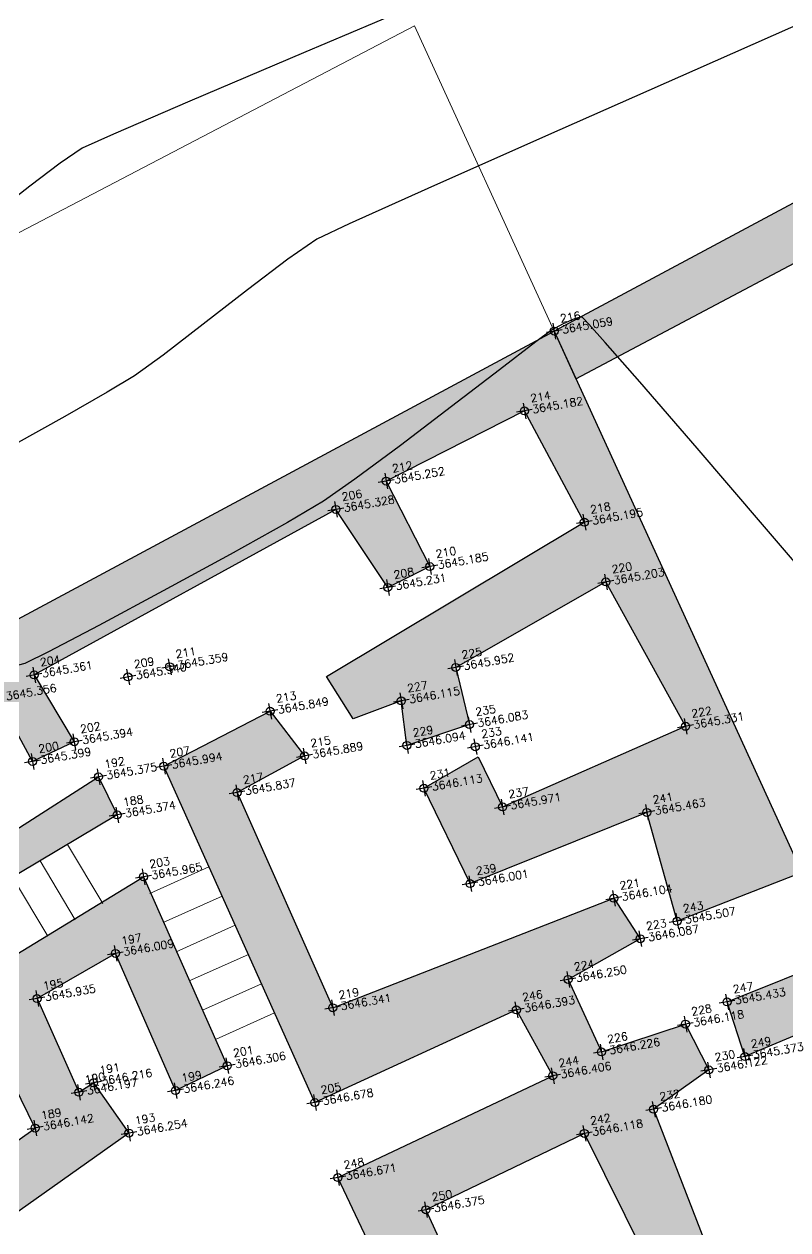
# Model space of a CAD drawing. Header units: millimetres. Extents: x 736950 to 738835, y 8500595 to 8502131.
# Drawn here: x 737784.29 to 737793.83, y 8501281.6 to 8501296.66 of the extents above; entities that cross this region are included whole.
import ezdxf

# ---------------------------------------------------------------- set-up
doc = ezdxf.new("R2010")
doc.units = ezdxf.units.MM
for name, color, linetype, lineweight in [('CONT-MJR', 80, 'Continuous', 30), ('MURO PIEDRA', 252, 'Continuous', 30), ('pista', 251, 'Continuous', 5)]:
    doc.layers.add(name, color=color, linetype=linetype, lineweight=lineweight)
doc.styles.add('5mm', font='arial.ttf', dxfattribs={"height": 3})
pattern_1 = [(59.94991650582833, (1479841.21072825, -18.49207214638591), (0.7173147616177996, 0.06212513786334364), [0.07500000000000001, -0.8250000000000001]), (4.949916505828331, (1479841.21072825, -18.49207214638591), (-0.2666336227691331, 0.7169040729334506), [0.06, -0.66]), (110.4013165058283, (1479841.270504478, -18.48689504899085), (0.4506817424667108, 0.7790288530571421), [0.06374018999999999, -0.7011421119999998]), (56.13411650582835, (1479841.176170796, -18.29508031532168), (1.07978843215245, 0.02137619624183779), [0.1124999999999999, -1.237499999999998]), (106.5855165058283, (1479841.266153166, -18.29329902119935), (0.752289432321798, 1.120964142855684), [0.09561028799999993, -1.051712999999999]), (1.134116505828333, (1479841.176170796, -18.29508031532168), (0.7522885572049924, 1.12096473051034), [0.09000000000000001, -0.9900000000000001]), (30.94991650582834, (1479841.283306076, -18.32704954408109), (0.6574964912282043, -0.293425227292985), [0.07500000000000001, -0.8250000000000001]), (335.9499165058284, (1479841.283306076, -18.32704954408109), (0.1143589702920628, 0.7562849757157031), [0.06, -0.66]), (81.40131650582836, (1479841.338097435, -18.35150168277323), (0.7718558160208798, 0.4628591428967336), [0.06374019000000002, -0.701142112]), (47.44991650582834, (1479841.21072825, -18.49207214638591), (-0.04554285905854174, 0.3299879209740469), [0, -0.652, 0, -0.67, 0, -0.6625000000000001]), (17.44991650582834, (1479841.21072825, -18.49207214638591), (0.1909634295804004, 0.4339344980096552), [0, -0.3819999999999997, 0, -0.6369999999999993, 0, -0.2524999999999997]), (337.4499165058283, (1479840.991082356, -18.53060370869935), (0.5296904964497462, 0.07002209344786473), [0, -0.25, 0, -0.7799999999999999, 0, -1.035]), (327.4499165058284, (1479840.892586439, -18.5478824339807), (0.557117696670718, 0.1993664657265957), [0, -0.325, 0, -0.518, 0, -0.735])]

msp = doc.modelspace()

# ---------------------------------------------------------------- hatches: boundary and pattern name
at = {"layer": 'pista'}
h = msp.add_hatch(dxfattribs=at)
h.set_pattern_fill('HONEY', color=256, scale=3, angle=9.94991650582834, style=0)
h.set_pattern_definition([(9.94991650582834, (1479841.21072825, -18.49207214638591), (0.4979252195647159, 0.4170677100899267), [0.375, -0.75]), (129.9499165058283, (1479841.21072825, -18.49207214638591), (-0.6101538418184378, 0.222682034283025), [0.3749999999999999, -0.7499999999999998]), (69.94991650582834, (1479841.21072825, -18.49207214638591), (-0.112228622253722, 0.6397497443729518), [-0.75, 0.375])])
h.paths.add_polyline_path([(737744.7999806425, 8501250.923935566), (737743.4751223363, 8501250.754223157), (737756.465848178, 8501242.026572531), (737763.5739612179, 8501242.006896213), (737770.002546867, 8501243.455222024), (737769.8468594846, 8501244.342704736), (737763.4750639071, 8501242.907173423), (737756.7405500773, 8501242.925815564)])
h.paths.add_polyline_path([(737794.2809870465, 8501256.017245878), (737809.7820272583, 8501263.709828075), (737823.391616501, 8501273.483615467), (737837.0791595323, 8501280.557800073), (737851.5530432165, 8501285.77819753), (737870.8510758049, 8501293.050216693, -0.9976846880626209), (737871.0089264096, 8501292.63424804), (737865.2748787645, 8501289.581801567, 0.7845063948290762), (737866.1540430214, 8501286.121818589), (737883.2588851704, 8501291.348365877), (737897.4188924351, 8501296.516943583), (737903.2981396064, 8501301.44146652, -0.5512150924587264), (737904.1219025984, 8501301.177325813), (737906.855912117, 8501297.98174819, 0.5618964424650519), (737910.2738656431, 8501298.536066804), (737914.22079628, 8501308.558674501), (737925.6412323939, 8501300.72656757, 0.340189525830376), (737928.7023693406, 8501300.894137181), (737936.9171069289, 8501306.117412793, -0.358727273887905), (737938.1716059428, 8501305.962964654), (737943.1732157968, 8501301.051021611, 0.3417074120720416), (737946.0555081918, 8501300.709858142), (737955.8779356404, 8501307.072689936), (737971.8320576148, 8501314.464803053), (737988.5677626224, 8501323.411181662), (738023.1375471824, 8501336.282937778), (738044.4246208373, 8501357.728329657), (738061.4456776979, 8501362.208386911), (738078.9085143938, 8501363.070318012), (738112.0997810266, 8501372.051506756), (738118.6561313582, 8501373.365123207), (738128.3493353954, 8501376.976906104), (738155.2251721952, 8501366.826195797), (738176.6167526407, 8501363.543890122), (738193.8053773039, 8501353.328603027), (738204.7313956148, 8501340.877429372), (738207.705198212, 8501335.751671141), (738214.35685511, 8501331.742925933), (738229.9282901662, 8501313.374534177), (738233.5603594936, 8501308.186787868), (738234.53883727, 8501308.358438132), (738230.6417003467, 8501313.924784988), (738214.9478837823, 8501332.43754055), (738208.3676942562, 8501336.403214611), (738205.4657963786, 8501341.405035153), (738194.387784551, 8501354.029418997), (738176.9261677533, 8501364.406946706), (738155.4549153853, 8501367.70147717), (738128.3514754312, 8501377.93815071), (738118.4090486554, 8501374.233504975), (738111.8936108743, 8501372.928085677), (738078.7671659255, 8501363.964436961), (738061.3074614278, 8501363.102660457), (738043.958527311, 8501358.536303693), (738022.6381405202, 8501337.057350922), (737988.196920163, 8501324.233464561), (737971.4304040315, 8501315.270615296), (737955.4419368334, 8501307.862588815), (737945.5806043665, 8501301.47455489, -0.3391433520832071), (737943.8038299843, 8501301.693147572), (737938.8116631231, 8501306.59581691, 0.3560082385246841), (737936.4342009705, 8501306.876887502), (737928.158540546, 8501301.61487459, -0.3502196171718997), (737926.1502499409, 8501301.468794718), (737914.5128481541, 8501309.44969617, 0.4302069892023044), (737913.4330382891, 8501309.014522241), (737909.4507249827, 8501298.90206584, -0.5704007069138802), (737907.5397775185, 8501298.566836312), (737904.9064502402, 8501301.644734057, 0.4931454261128044), (737902.7202336333, 8501302.131411942), (737896.9620044216, 8501297.308254998), (737882.9728831241, 8501292.20205278), (737866.0373022418, 8501287.027224885, -0.7384715771871906), (737865.6977918843, 8501288.787355538), (737871.5108758068, 8501291.881875956, 0.9119586051647783), (737870.5337161538, 8501293.892406015), (737851.2416702455, 8501286.62264278), (737836.7183275839, 8501281.384406622), (737822.9200107896, 8501274.252970394), (737809.3164408724, 8501264.483505804), (737793.8201376351, 8501256.79327439), (737778.9884914039, 8501246.402265295), (737769.846859484, 8501244.34270474), (737770.0025468671, 8501243.455222024), (737779.3594973255, 8501245.563292695)])
h.paths.add_polyline_path([(738260.5182952256, 8501271.251537092), (738234.538837269, 8501308.358438132), (738233.56035949, 8501308.186787868), (738259.6897886079, 8501270.86568047), (738269.3749442189, 8501234.589470252), (738274.5057655985, 8501215.583008338), (738279.7983711922, 8501189.602392923), (738280.7089290785, 8501189.641305126), (738275.382018582, 8501215.790318219), (738270.2441657205, 8501234.822827347)])
h = msp.add_hatch(dxfattribs=at)
h.set_pattern_fill('AR-CONC', color=256, scale=0.1, angle=9.94991650582834, style=0)
h.set_pattern_definition(pattern_1)
h.paths.add_polyline_path([(737782.5678553759, 8501269.745840656), (737780.8543125066, 8501271.613858812), (737780.5330372917, 8501271.09555076), (737782.606291577, 8501268.803305427), (737783.1693790738, 8501269.054376086), (737797.8548099722, 8501277.26939229), (737797.5964829637, 8501277.931718605)])
h.paths.add_polyline_path([(737815.5553798168, 8501306.025338823), (737790.9109348458, 8501292.828602556), (737791.1826530054, 8501292.234478343), (737815.0279814235, 8501304.864754947), (737821.8454613093, 8501291.310866907), (737797.5964829631, 8501277.931718607), (737797.8548099734, 8501277.269392287), (737823.0063921954, 8501290.897239685)])
h = msp.add_hatch(dxfattribs=at)
h.set_pattern_fill('AR-CONC', color=256, scale=0.1, angle=9.94991650582834, style=0)
h.set_pattern_definition(pattern_1)
h.paths.add_polyline_path([(737791.5559219075, 8501289.695930107), (737792.551449192, 8501287.89282433), (737790.2650922528, 8501286.885621794), (737789.9606399436, 8501287.50992386), (737789.282920198, 8501287.119431661), (737789.8594336101, 8501285.928127635), (737792.0678738108, 8501286.818103971), (737792.4463915016, 8501285.459065948), (737794.0040653513, 8501286.065330887), (737790.9109348459, 8501292.828602554), (737781.3881687867, 8501287.72137282), (737782.6339078179, 8501285.765198162), (737783.0078059994, 8501285.335337553), (737785.4498607655, 8501286.786114419), (737785.2161380884, 8501287.261886118), (737783.2372918824, 8501285.994910313), (737782.3113635977, 8501287.424422752), (737783.9599153812, 8501288.247653594), (737784.3926472707, 8501287.453479107), (737784.9138481152, 8501287.700247582), (737784.4122215663, 8501288.53411496), (737788.182679965, 8501290.601700379), (737788.8308387263, 8501289.62703417), (737789.3565152617, 8501289.888801586), (737788.8109832528, 8501290.955585923), (737790.5384877817, 8501291.832262661), (737791.2868478165, 8501290.442669103), (737788.063415962, 8501288.51559306), (737788.3988717829, 8501287.98801578), (737789.0000609824, 8501288.21097491), (737789.070400743, 8501287.65374756), (737789.8522352043, 8501287.913749244), (737789.6802740138, 8501288.6277761)])
h.paths.add_polyline_path([(737791.0837549088, 8501284.730663916), (737791.9854634485, 8501285.239115203), (737791.6551462315, 8501285.74464417), (737788.1434119036, 8501284.378310386), (737786.9481739387, 8501287.065201564), (737787.7908017033, 8501287.522677738), (737787.3599158415, 8501288.080618033), (737786.0324271923, 8501287.394931596), (737787.919708298, 8501283.193841858), (737790.4375838388, 8501284.35130795), (737790.8917770548, 8501283.52739441), (737788.20799533, 8501282.256556634), (737790.9435468046, 8501276.478315542), (737784.533403857, 8501273.038994186), (737784.7939092786, 8501272.46842436), (737796.9944802003, 8501279.00788666), (737794.4822346828, 8501285.01979172), (737793.0700123186, 8501284.450652303), (737793.2943148619, 8501283.768143423), (737794.0690307743, 8501284.091873642), (737795.3190969373, 8501281.318150045), (737793.178964494, 8501280.438126111), (737793.3973397883, 8501279.73731784), (737795.5637387651, 8501280.699110165), (737796.1738632472, 8501279.634519575), (737793.5535819186, 8501278.088515125), (737792.7902651053, 8501280.095815165), (737792.1792930259, 8501279.695221707), (737793.0154632638, 8501277.781923683), (737791.5939515219, 8501276.86247528), (737789.3079972652, 8501281.854576852), (737791.2870469418, 8501282.807869766), (737792.0530998199, 8501281.271119952), (737790.4115469962, 8501280.49480408), (737790.727105167, 8501279.830334337), (737793.0471402801, 8501280.801818809), (737792.1528624722, 8501283.1100162), (737792.8423039216, 8501283.60153577), (737792.5502280426, 8501284.172658946), (737791.5003286791, 8501283.826036204)])
h.paths.add_polyline_path([(737779.9851969633, 8501272.742664894), (737779.5926013328, 8501273.128634678), (737779.1944125522, 8501272.568406422), (737779.9120214739, 8501271.759229414), (737781.5425726977, 8501272.997593943), (737783.0716911793, 8501271.492163213), (737783.9898327204, 8501271.982176594), (737783.7344773642, 8501272.604413401), (737783.2633009446, 8501272.275046157), (737782.1794489613, 8501273.522533583), (737782.5377013684, 8501273.887930917), (737782.0967588566, 8501274.468473509)])
h = msp.add_hatch(dxfattribs=at)
h.set_pattern_fill('AR-CONC', color=256, scale=0.1, angle=9.94991650582834, style=0)
h.set_pattern_definition(pattern_1)
h.paths.add_polyline_path([(737785.5967947382, 8501282.811724603), (737785.1544531517, 8501283.440754747), (737784.9721482369, 8501283.322475763), (737784.449081442, 8501284.492697591), (737785.4284121897, 8501285.05639191), (737786.1787035697, 8501283.343265863), (737786.8248046637, 8501283.65357116), (737785.7793279527, 8501286.013420189), (737783.5501978708, 8501284.656850958), (737784.4251977851, 8501282.875242932), (737779.0443992516, 8501279.048958948), (737779.2571418246, 8501278.391834453), (737782.0967588541, 8501274.468473503), (737782.5377013684, 8501273.887930918), (737782.8850149779, 8501274.205722133), (737783.2386774037, 8501273.700227438), (737789.6522272024, 8501277.35741433), (737789.4626906053, 8501277.934342299), (737783.2243635963, 8501274.609429346), (737780.0007728053, 8501278.85224945)])
h.paths.add_polyline_path([(737779.0443992519, 8501279.048958948), (737778.1964821878, 8501278.459584998), (737778.4841187961, 8501278.023729311), (737779.257141824, 8501278.391834455)])

# ---------------------------------------------------------------- linework, layer by layer
at = {"linetype": 'Continuous', "extrusion": (0.9849591664230046, 0.172787269436437, 0)}
for points, elevation in [([(8245945.521062789, 0), (8245945.321062788, 0)], 2195609.095162655), ([(8245944.604062787, 0), (8245944.404062788, 0)], 2195608.556162654), ([(8245944.039062789, 0), (8245943.83906279, 0)], 2195606.703162654), ([(8245943.799062788, 0), (8245943.599062787, 0)], 2195606.023162654), ([(8245943.106062787, 0), (8245942.906062786, 0)], 2195609.053162654), ([(8245942.894062786, 0), (8245942.694062787, 0)], 2195607.056162654), ([(8245942.727062787, 0), (8245942.527062787, 0)], 2195606.493162654), ([(8245942.324062786, 0), (8245942.124062787, 0)], 2195609.189162655), ([(8245942.222062784, 0), (8245942.022062789, 0)], 2195603.638162655), ([(8245941.596062788, 0), (8245941.396062789, 0)], 2195607.157162656), ([(8245942.414062786, 0), (8245942.214062789, 0)], 2195601.952162655), ([(8245942.187062786, 0), (8245941.987062789, 0)], 2195603.103162655), ([(8245941.303062787, 0), (8245941.103062786, 0)], 2195606.415162654), ([(8245941.458062786, 0), (8245941.258062788, 0)], 2195604.777162655), ([(8245940.863062787, 0), (8245940.663062788, 0)], 2195607.203162654), ([(8245940.376062786, 0), (8245940.176062787, 0)], 2195609.858162655), ([(8245941.506062786, 0), (8245941.306062787, 0)], 2195602.302162654), ([(8245940.742062787, 0), (8245940.542062785, 0)], 2195606.388162654), ([(8245940.834062786, 0), (8245940.634062787, 0)], 2195605.105162655), ([(8245940.579062787, 0), (8245940.379062788, 0)], 2195607.227162655), ([(8245941.353062786, 0), (8245941.153062787, 0)], 2195601.746162655), ([(8245941.012062787, 0), (8245940.812062787, 0)], 2195603.351162654), ([(8245941.022062788, 0), (8245940.822062788, 0)], 2195602.524162655), ([(8245940.529062788, 0), (8245940.329062788, 0)], 2195604.196162654), ([(8245940.179062788, 0), (8245939.979062789, 0)], 2195606.505162654), ([(8245940.513062784, 0), (8245940.313062789, 0)], 2195602.672162654), ([(8245939.779062786, 0), (8245939.57906279, 0)], 2195607.432162656), ([(8245939.401062788, 0), (8245939.201062787, 0)], 2195609.196162655), ([(8245939.695062787, 0), (8245939.495062788, 0)], 2195602.863162654), ([(8245938.906062787, 0), (8245938.706062787, 0)], 2195606.867162655), ([(8245938.415062787, 0), (8245938.215062787, 0)], 2195608.604162654), ([(8245937.997062785, 0), (8245937.797062789, 0)], 2195609.334162654), ([(8245937.860062787, 0), (8245937.660062788, 0)], 2195608.842162654), ([(8245938.813062787, 0), (8245938.613062788, 0)], 2195602.352162655), ([(8245937.515062787, 0), (8245937.315062787, 0)], 2195607.866162654), ([(8245938.427062787, 0), (8245938.227062788, 0)], 2195601.290162655), ([(8245937.676062786, 0), (8245937.476062787, 0)], 2195604.909162655), ([(8245937.253062787, 0), (8245937.053062786, 0)], 2195607.164162655), ([(8245936.896062788, 0), (8245936.696062788, 0)], 2195609.774162654), ([(8245936.712062786, 0), (8245936.512062789, 0)], 2195609.214162656), ([(8245936.552062785, 0), (8245936.352062787, 0)], 2195608.120162655), ([(8245936.185062788, 0), (8245935.985062788, 0)], 2195609.877162655), ([(8245937.190062787, 0), (8245936.990062788, 0)], 2195603.485162654), ([(8245936.099062788, 0), (8245935.899062788, 0)], 2195609.403162654), ([(8245937.269062787, 0), (8245937.069062787, 0)], 2195601.803162654), ([(8245936.363062786, 0), (8245936.163062787, 0)], 2195607.469162654), ([(8245937.184062786, 0), (8245936.984062786, 0)], 2195601.603162655), ([(8245936.996062788, 0), (8245936.796062791, 0)], 2195602.795162655), ([(8245936.548062786, 0), (8245936.348062787, 0)], 2195604.484162655), ([(8245935.734062787, 0), (8245935.534062789, 0)], 2195608.639162655), ([(8245936.838062788, 0), (8245936.638062788, 0)], 2195600.987162655), ([(8245936.573062784, 0), (8245936.373062788, 0)], 2195602.130162654), ([(8245935.586062788, 0), (8245935.386062789, 0)], 2195607.734162655), ([(8245935.575062787, 0), (8245935.375062788, 0)], 2195604.606162654), ([(8245934.989062786, 0), (8245934.789062787, 0)], 2195605.620162654)]:
    msp.add_lwpolyline(points, dxfattribs=dict(at, elevation=elevation))
at = {"linetype": 'Continuous', "extrusion": (-0.172787269436437, 0.9849591664230046, 0)}
for points, elevation in [([(-2195609.195162655, 0), (-2195608.995162654, 0)], 8245945.421062787), ([(-2195608.656162655, 0), (-2195608.456162655, 0)], 8245944.504062786), ([(-2195606.803162655, 0), (-2195606.603162655, 0)], 8245943.939062787), ([(-2195606.123162655, 0), (-2195605.923162655, 0)], 8245943.699062788), ([(-2195609.153162654, 0), (-2195608.953162655, 0)], 8245943.006062788), ([(-2195607.156162655, 0), (-2195606.956162654, 0)], 8245942.794062788), ([(-2195609.289162654, 0), (-2195609.089162655, 0)], 8245942.224062787), ([(-2195606.593162654, 0), (-2195606.393162654, 0)], 8245942.627062786), ([(-2195603.738162654, 0), (-2195603.538162654, 0)], 8245942.122062787), ([(-2195602.052162654, 0), (-2195601.852162654, 0)], 8245942.31406279), ([(-2195603.203162655, 0), (-2195603.003162655, 0)], 8245942.087062789), ([(-2195607.257162654, 0), (-2195607.057162655, 0)], 8245941.496062787), ([(-2195606.515162655, 0), (-2195606.315162654, 0)], 8245941.203062788), ([(-2195604.877162655, 0), (-2195604.677162653, 0)], 8245941.358062787), ([(-2195607.303162655, 0), (-2195607.103162654, 0)], 8245940.763062786), ([(-2195609.958162655, 0), (-2195609.758162655, 0)], 8245940.276062787), ([(-2195602.402162654, 0), (-2195602.202162655, 0)], 8245941.406062787), ([(-2195606.488162654, 0), (-2195606.288162653, 0)], 8245940.642062787), ([(-2195607.327162654, 0), (-2195607.127162654, 0)], 8245940.479062785), ([(-2195601.846162654, 0), (-2195601.646162654, 0)], 8245941.253062787), ([(-2195605.205162655, 0), (-2195605.005162654, 0)], 8245940.734062787), ([(-2195603.451162655, 0), (-2195603.251162655, 0)], 8245940.912062787), ([(-2195602.624162655, 0), (-2195602.424162654, 0)], 8245940.922062784), ([(-2195604.296162655, 0), (-2195604.096162654, 0)], 8245940.429062788), ([(-2195606.605162655, 0), (-2195606.405162655, 0)], 8245940.079062787), ([(-2195607.532162655, 0), (-2195607.332162655, 0)], 8245939.679062787), ([(-2195602.772162654, 0), (-2195602.572162655, 0)], 8245940.413062789), ([(-2195609.296162655, 0), (-2195609.096162655, 0)], 8245939.301062786), ([(-2195602.963162655, 0), (-2195602.763162654, 0)], 8245939.595062787), ([(-2195606.967162654, 0), (-2195606.767162655, 0)], 8245938.806062789), ([(-2195608.704162654, 0), (-2195608.504162654, 0)], 8245938.315062787), ([(-2195609.434162654, 0), (-2195609.234162654, 0)], 8245937.897062788), ([(-2195608.942162654, 0), (-2195608.742162654, 0)], 8245937.760062788), ([(-2195602.452162655, 0), (-2195602.252162654, 0)], 8245938.713062787), ([(-2195607.966162655, 0), (-2195607.766162655, 0)], 8245937.415062788), ([(-2195601.390162655, 0), (-2195601.190162655, 0)], 8245938.327062788), ([(-2195609.874162655, 0), (-2195609.674162655, 0)], 8245936.796062788), ([(-2195605.009162655, 0), (-2195604.809162654, 0)], 8245937.576062787), ([(-2195607.264162655, 0), (-2195607.064162654, 0)], 8245937.153062787), ([(-2195609.314162653, 0), (-2195609.114162654, 0)], 8245936.612062785), ([(-2195608.220162655, 0), (-2195608.020162655, 0)], 8245936.452062789), ([(-2195609.977162655, 0), (-2195609.777162655, 0)], 8245936.085062785), ([(-2195603.585162655, 0), (-2195603.385162655, 0)], 8245937.090062789), ([(-2195607.569162654, 0), (-2195607.369162654, 0)], 8245936.263062788), ([(-2195609.503162655, 0), (-2195609.303162655, 0)], 8245935.999062788), ([(-2195601.903162654, 0), (-2195601.703162654, 0)], 8245937.169062789), ([(-2195601.703162654, 0), (-2195601.503162655, 0)], 8245937.084062787), ([(-2195602.895162654, 0), (-2195602.695162654, 0)], 8245936.896062788), ([(-2195604.584162654, 0), (-2195604.384162655, 0)], 8245936.448062787), ([(-2195608.739162655, 0), (-2195608.539162654, 0)], 8245935.634062788), ([(-2195601.087162654, 0), (-2195600.887162654, 0)], 8245936.738062788), ([(-2195602.230162655, 0), (-2195602.030162655, 0)], 8245936.473062787), ([(-2195607.834162654, 0), (-2195607.634162655, 0)], 8245935.486062787), ([(-2195604.706162655, 0), (-2195604.506162656, 0)], 8245935.475062788), ([(-2195605.720162655, 0), (-2195605.520162656, 0)], 8245934.889062786)]:
    msp.add_lwpolyline(points, dxfattribs=dict(at, elevation=elevation))
at = {"linetype": 'Continuous'}
for centre in [(737790.9109348458, 8501292.828602556), (737790.5384877814, 8501291.832262661), (737788.8109832532, 8501290.955585923), (737788.1826799646, 8501290.60170038), (737791.2868478167, 8501290.442669103), (737789.3565152623, 8501289.888801584), (737791.5559219079, 8501289.695930105), (737788.8308387259, 8501289.627034169), (737786.1060378766, 8501288.636322137), (737789.6802740139, 8501288.6277761), (737784.4122215662, 8501288.53411496), (737785.585132277, 8501288.509407377), (737789.0000609822, 8501288.210974911), (737787.359915841, 8501288.080618033), (737789.8522352042, 8501287.913749244), (737792.5514491913, 8501287.892824331), (737784.9138481152, 8501287.700247582), (737789.070400743, 8501287.65374756), (737789.9249458087, 8501287.638167735), (737784.3926472709, 8501287.453479107), (737787.7908017037, 8501287.522677738), (737785.2161380887, 8501287.261886118), (737786.032427192, 8501287.394931598), (737789.2829201982, 8501287.119431661), (737786.9481739386, 8501287.065201564), (737790.2650922532, 8501286.885621794), (737792.0678738108, 8501286.818103971), (737785.4498607655, 8501286.786114419), (737785.7793279527, 8501286.013420189), (737789.8594336103, 8501285.928127635), (737791.6551462318, 8501285.74464417), (737792.4463915018, 8501285.459065946), (737791.9854634479, 8501285.239115203), (737785.42841219, 8501285.05639191), (737791.0837549095, 8501284.730663916), (737784.4490814413, 8501284.492697591), (737793.0700123187, 8501284.450652303), (737788.143411904, 8501284.378310386), (737790.4375838393, 8501284.35130795), (737792.550228043, 8501284.172658945), (737791.5003286782, 8501283.826036206), (737786.8248046639, 8501283.65357116), (737793.2943148615, 8501283.768143423), (737790.8917770549, 8501283.527394408), (737792.8423039217, 8501283.60153577), (737785.1544531516, 8501283.440754747), (737786.1787035692, 8501283.343265865), (737784.9721482365, 8501283.322475763), (737787.9197082982, 8501283.193841856), (737792.1528624719, 8501283.1100162), (737784.4251977849, 8501282.875242934), (737785.5967947387, 8501282.811724603), (737791.2870469422, 8501282.807869764), (737788.2079953296, 8501282.256556634), (737789.3079972644, 8501281.854576854)]:
    msp.add_circle(centre, 0.05, dxfattribs=at)
at = {"layer": 'CONT-MJR'}
for points, elevation in [([(737789.5514557075, 8501297.057714678), (737787.7773185774, 8501296.303030385)], 3635), ([(737794.8435275129, 8501297.053469349), (737792.668347328, 8501296.09020329)], 3640), ([(737786.3596767886, 8501295.700306498), (737785.4027216021, 8501295.290725088)], 3635), ([(737785.4027216021, 8501295.290725088), (737785.0106442791, 8501295.11546824)], 3635), ([(737790.8009080989, 8501295.262614759), (737789.3310547912, 8501294.60918653)], 3640), ([(737784.7388176719, 8501294.927880408), (737784.3605093134, 8501294.63982565)], 3635), ([(737789.3310547912, 8501294.60918653), (737788.34863237, 8501294.168401377)], 3640), ([(737788.34863237, 8501294.168401377), (737787.9434858004, 8501293.978742082)], 3640), ([(737787.5810503241, 8501293.728624973), (737787.0766391798, 8501293.344551962)], 3640), ([(737787.0766391798, 8501293.344551962), (737786.525552394, 8501292.914521532)], 3640), ([(737791.021741048, 8501292.918094212), (737790.8763273216, 8501292.842015924)], 3645), ([(737791.1627677972, 8501292.980609452), (737791.021741048, 8501292.918094212)], 3645), ([(737791.2359124231, 8501293.002140827), (737791.1627677972, 8501292.980609452)], 3645), ([(737791.3413489984, 8501292.917502848), (737791.2713202441, 8501292.991891965)], 3645), ([(737790.2275512515, 8501292.3473823), (737789.6272696578, 8501291.887345934)], 3645), ([(737785.3259215673, 8501292.064795507), (737784.7977062735, 8501291.762186276)], 3640), ([(737788.02766008, 8501290.70431623), (737787.5786194495, 8501290.440083219)], 3645), ([(737787.5786194495, 8501290.440083219), (737786.8616946539, 8501290.040922813)], 3645), ([(737794.3377664323, 8501289.45137372), (737793.5147939876, 8501290.412855107)], 3645), ([(737786.0259028813, 8501289.585901598), (737785.2202613212, 8501289.15408616)], 3645), ([(737785.2202613212, 8501289.15408616), (737784.593787162, 8501288.824543085)], 3645), ([(737784.593787162, 8501288.824543085), (737784.2954975929, 8501288.676338961)], 3645), ([(737784.2954975929, 8501288.676338961), (737784.0755223776, 8501288.620134078)], 3645)]:
    msp.add_lwpolyline(points, dxfattribs=dict(at, elevation=elevation))
at = {"layer": 'CONT-MJR', "extrusion": (0.3912649720998714, -0.9202780675468077, 0), "elevation": -7534886.019287442}
msp.add_lwpolyline([(4005229.370788318, 3635), (4005227.830338929, 3635)], dxfattribs=at)
at = {"layer": 'CONT-MJR', "extrusion": (0.4051634271339127, -0.9142442766094315, 0), "elevation": -7473334.688208625}
msp.add_lwpolyline([(4118936.983347845, 3640.000000000013), (4118934.940743614, 3640.000000000013)], dxfattribs=at)
at = {"layer": 'CONT-MJR', "extrusion": (0.5679816312034333, -0.8230412302038624, 0), "elevation": -6577868.056337895}
msp.add_lwpolyline([(5435806.949812071, 3635.000000000003), (5435806.619541125, 3635.000000000003)], dxfattribs=at)
at = {"layer": 'CONT-MJR', "extrusion": (0.615194322662235, -0.7883755103782423, 0), "elevation": -6248331.750614045}
msp.add_lwpolyline([(5811599.319465243, 3635), (5811598.79520354, 3635)], dxfattribs=at)
at = {"layer": 'CONT-MJR', "extrusion": (-0.5679816301488263, 0.8230412309316478, 0), "elevation": 6577865.46193048}
msp.add_lwpolyline([(-5435808.709593414, 3640.00000000001), (-5435808.269232152, 3640.00000000001)], dxfattribs=at)
at = {"layer": 'CONT-MJR', "extrusion": (0.6111742314986937, -0.7914960889050441, 0), "elevation": -6277823.979715387}
msp.add_lwpolyline([(5779726.313199555, 3640.000000000013), (5779725.678373422, 3640.000000000013)], dxfattribs=at)
at = {"layer": 'CONT-MJR', "extrusion": (0.007504472419819387, -0.9999718410503871, 0), "elevation": -8495516.880678054}
msp.add_lwpolyline([(801568.2024454913, 3645.00000000001), (801568.1793535568, 3645.00000000001)], dxfattribs=at)
at = {"layer": 'CONT-MJR', "extrusion": (0.6459592344027809, 0.7633719064058967, 0), "elevation": 6966231.322906735}
msp.add_lwpolyline([(4928279.583158895, 3645), (4928279.599293279, 3645)], dxfattribs=at)
at = {"layer": 'CONT-MJR', "extrusion": (0.7461131227759359, 0.6658192007005665, 0), "elevation": 6210799.856904083}
msp.add_lwpolyline([(5851690.255026672, 3645), (5851690.56513021, 3645)], dxfattribs=at)
at = {"layer": 'CONT-MJR', "extrusion": (0.6004336386632657, -0.7996745872926007, 0), "elevation": -6355273.384446852}
msp.add_lwpolyline([(5694454.809008895, 3645.000000000006), (5694454.563685594, 3645.000000000006)], dxfattribs=at)
at = {"layer": 'CONT-MJR', "extrusion": (-0.6088090532103914, 0.7933167946848643, 0), "elevation": 6295044.625800943}
msp.add_lwpolyline([(-5760965.694057989, 3645.000000000013), (-5760965.123545344, 3645.000000000013)], dxfattribs=at)
at = {"layer": 'CONT-MJR', "extrusion": (0.7527607508234303, 0.6582941986830398, 0), "elevation": 6151732.17607587}
msp.add_lwpolyline([(5913754.915093495, 3645), (5913755.569612826, 3645)], dxfattribs=at)
at = {"layer": 'CONT-MJR', "extrusion": (-0.5840101698311423, 0.8117463406346841, 0), "elevation": 6470018.558433644}
msp.add_lwpolyline([(-5563736.396618991, 3640.000000000013), (-5563735.954931766, 3640.000000000013)], dxfattribs=at)
at = {"layer": 'CONT-MJR', "extrusion": (0.5156275046735583, -0.8568128596281219, 0), "elevation": -6903593.957981598}
msp.add_lwpolyline([(5015644.363987163, 3640.000000000013), (5015643.968766158, 3640.000000000013)], dxfattribs=at)
at = {"layer": 'CONT-MJR', "extrusion": (0.7560911545164841, 0.6544663215643187, 0), "elevation": 6121647.419339588}
msp.add_lwpolyline([(5944890.732643841, 3645.00000000001), (5944891.827043831, 3645.00000000001)], dxfattribs=at)
at = {"layer": 'CONT-MJR', "extrusion": (0.6047621884019698, -0.7964061121558902, 0), "elevation": -6324293.55073571}
msp.add_lwpolyline([(5728840.054678012, 3645), (5728839.252032478, 3645)], dxfattribs=at)
at = {"layer": 'CONT-MJR', "extrusion": (0.4867297397603402, -0.8735526088523986, 0), "elevation": -7067223.794886527}
msp.add_lwpolyline([(4782325.361843608, 3640.000000000013), (4782324.64831031, 3640.000000000013)], dxfattribs=at)
at = {"layer": 'CONT-MJR', "extrusion": (0.5967186906531103, -0.8024504995482511, 0), "elevation": -6381613.053368782}
msp.add_lwpolyline([(5664918.616236126, 3645.000000000003), (5664917.906599957, 3645.000000000003)], dxfattribs=at)
at = {"layer": 'CONT-MJR', "extrusion": (0.7581140691036152, 0.6521219657603623, 0), "elevation": 6103209.859189528}
msp.add_lwpolyline([(5963816.510328442, 3645.000000000013), (5963817.767544005, 3645.000000000013)], dxfattribs=at)
at = {"layer": 'CONT-MJR', "extrusion": (0.574187334736886, -0.8187239489765468, 0), "elevation": -6536581.755632465}
msp.add_lwpolyline([(5485378.656335066, 3645), (5485378.178848277, 3645)], dxfattribs=at)
at = {"layer": 'CONT-MJR', "extrusion": (0.4781512666245321, -0.87827749955544, 0), "elevation": -7113718.037719024}
msp.add_lwpolyline([(4712884.201103805, 3645.000000000013), (4712883.249477725, 3645.000000000013)], dxfattribs=at)
at = {"layer": 'MURO PIEDRA'}
for points in [[(737797.854809973, 8501277.269392287), (737823.0063921952, 8501290.897239685), (737815.5553798163, 8501306.025338823), (737790.9109348458, 8501292.828602556), (737791.1826530054, 8501292.234478343), (737815.0279814239, 8501304.864754947), (737821.8454613088, 8501291.310866907), (737797.5964829633, 8501277.931718607)], [(737797.854809973, 8501277.269392287), (737823.0063921952, 8501290.897239685), (737815.5553798163, 8501306.025338823), (737790.9109348458, 8501292.828602556), (737791.1826530054, 8501292.234478343), (737815.0279814239, 8501304.864754947), (737821.8454613088, 8501291.310866907), (737797.5964829633, 8501277.931718607)], [(737789.4626906053, 8501277.934342299), (737789.6522272021, 8501277.357414331), (737783.2386774044, 8501273.700227436), (737782.8850149782, 8501274.205722133), (737782.5377013684, 8501273.887930917), (737782.0967588562, 8501274.468473509), (737779.2571418241, 8501278.391834455), (737779.0443992518, 8501279.048958948), (737784.4251977849, 8501282.875242934), (737783.5501978713, 8501284.656850958), (737785.7793279527, 8501286.013420189), (737786.8248046639, 8501283.65357116), (737786.1787035692, 8501283.343265865), (737785.42841219, 8501285.05639191), (737784.4490814413, 8501284.492697591), (737784.9721482365, 8501283.322475763), (737785.1544531516, 8501283.440754747), (737785.5967947387, 8501282.811724603), (737780.0007728048, 8501278.852249447), (737783.2243635971, 8501274.609429346)]]:
    msp.add_lwpolyline(points, close=True, dxfattribs=at)
for points in [[(737781.3881687872, 8501287.721372819), (737790.9109348458, 8501292.828602556), (737790.9109348458, 8501292.828602556), (737794.0040653513, 8501286.065330887), (737792.4463915018, 8501285.459065946), (737792.0678738108, 8501286.818103971), (737789.8594336103, 8501285.928127635), (737789.2829201982, 8501287.119431661), (737789.9606399443, 8501287.509923859), (737790.2650922532, 8501286.885621794), (737792.5514491913, 8501287.892824331), (737791.5559219079, 8501289.695930105), (737789.6802740139, 8501288.6277761), (737789.8522352042, 8501287.913749244), (737789.070400743, 8501287.65374756), (737789.0000609822, 8501288.210974911), (737788.3988717827, 8501287.98801578), (737788.0634159617, 8501288.51559306), (737791.2868478167, 8501290.442669103), (737790.5384877814, 8501291.832262661), (737788.8109832532, 8501290.955585923), (737789.3565152623, 8501289.888801584), (737788.8308387259, 8501289.627034169), (737788.1826799646, 8501290.60170038), (737784.4122215662, 8501288.53411496), (737784.9138481152, 8501287.700247582), (737784.3926472709, 8501287.453479107), (737783.9599153819, 8501288.247653592)], [(737790.9435468048, 8501276.478315542), (737788.2079953296, 8501282.256556634), (737790.8917770549, 8501283.527394408), (737790.4375838393, 8501284.35130795), (737787.9197082982, 8501283.193841856), (737786.032427192, 8501287.394931598), (737787.359915841, 8501288.080618033), (737787.7908017037, 8501287.522677738), (737786.9481739386, 8501287.065201564), (737788.143411904, 8501284.378310386), (737791.6551462318, 8501285.74464417), (737791.9854634479, 8501285.239115203), (737791.0837549095, 8501284.730663916), (737791.5003286782, 8501283.826036206), (737792.550228043, 8501284.172658945), (737792.8423039217, 8501283.60153577), (737792.1528624719, 8501283.1100162), (737793.0471402801, 8501280.801818809)], [(737783.2372918819, 8501285.994910313), (737785.2161380887, 8501287.261886118), (737785.4498607655, 8501286.786114419), (737783.0078059996, 8501285.335337551)], [(737795.3190969375, 8501281.318150045), (737794.069030774, 8501284.091873642), (737793.2943148615, 8501283.768143423), (737793.0700123187, 8501284.450652303), (737794.4822346824, 8501285.01979172), (737796.9944802008, 8501279.00788666)], [(737792.05309982, 8501281.271119952), (737791.2870469422, 8501282.807869764), (737789.3079972644, 8501281.854576854), (737791.5939515217, 8501276.86247528)]]:
    msp.add_lwpolyline(points, dxfattribs=at)
at = {"layer": 'pista'}
for p, q in [((737785.2696579152, 8501285.678348465), (737784.8302396855, 8501286.418009682)), ((737784.9257659065, 8501285.474048965), (737784.4863476767, 8501286.21371018)), ((737785.8596819978, 8501285.80647618), (737786.597181628, 8501286.137787625)), ((737784.5818738976, 8501285.269749463), (737784.142455668, 8501286.00941068)), ((737786.0235960422, 8501285.441603342), (737786.7610956724, 8501285.77291479)), ((737786.1875100866, 8501285.076730506), (737786.9250097167, 8501285.408041952)), ((737786.351424131, 8501284.711857669), (737787.088923761, 8501285.043169117)), ((737786.5153381753, 8501284.346984833), (737787.2528378054, 8501284.67829628)), ((737786.6792522196, 8501283.982111996), (737787.4167518498, 8501284.313423444))]:
    msp.add_line(p, q, dxfattribs=at)
msp.add_lwpolyline([(737780.9448072532, 8501288.31570484), (737779.0201496673, 8501291.342647737), (737789.1670318737, 8501296.641726362), (737790.9109348458, 8501292.828602556)], dxfattribs=at)

# ---------------------------------------------------------------- texts
at = {"color": 2, "char_height": 0.1, "attachment_point": 1, "rotation": 9.94991650582834, "style": '5mm'}
for s, insert, width in [('\\Ftxt.shx;\\W1.0000000000;\\T1.0000000000;\\o\\l216', (737790.9766011813, 8501293.033023525), 0.3666666666666667), ('\\Ftxt.shx;\\W1.0000000000;\\T1.0000000000;\\o\\l214', (737790.6041541169, 8501292.03668363), 0.3666666666666667), ('\\Ftxt.shx;\\W1.0000000000;\\T1.0000000000;\\o\\l212', (737788.8766495887, 8501291.160006892), 0.3666666666666667), ('\\Ftxt.shx;\\W1.0000000000;\\T1.0000000000;\\o\\l206', (737788.2483463001, 8501290.806121347), 0.3833333333333333), ('\\Ftxt.shx;\\W1.0000000000;\\T1.0000000000;\\o\\l218', (737791.3525141522, 8501290.647090072), 0.3666666666666667), ('\\Ftxt.shx;\\W1.0000000000;\\T1.0000000000;\\o\\l210', (737789.4221815978, 8501290.093222553), 0.35), ('\\Ftxt.shx;\\W1.0000000000;\\T1.0000000000;\\o\\l208', (737788.8965050614, 8501289.831455138), 0.3833333333333333), ('\\Ftxt.shx;\\W1.0000000000;\\T1.0000000000;\\o\\l220', (737791.6215882434, 8501289.900351072), 0.3833333333333333), ('\\Ftxt.shx;\\W1.0000000000;\\T1.0000000000;\\o\\l211', (737786.171704212, 8501288.840743106), 0.3333333333333333), ('\\Ftxt.shx;\\W1.0000000000;\\T1.0000000000;\\o\\l225', (737789.7459403494, 8501288.832197068), 0.4), ('\\Ftxt.shx;\\W1.0000000000;\\T1.0000000000;\\o\\l204', (737784.4778879017, 8501288.738535928), 0.3833333333333333), ('\\Ftxt.shx;\\W1.0000000000;\\T1.0000000000;\\o\\l209', (737785.6507986125, 8501288.713828346), 0.3833333333333333), ('\\Ftxt.shx;\\W1.0000000000;\\T1.0000000000;\\o\\l227', (737789.0657273177, 8501288.415395878), 0.4), ('\\Ftxt.shx;\\W1.0000000000;\\T1.0000000000;\\o\\l213', (737787.4255821765, 8501288.285039002), 0.3666666666666667), ('\\Ftxt.shx;\\W1.0000000000;\\T1.0000000000;\\o\\l235', (737789.9179015397, 8501288.118170213), 0.4), ('\\Ftxt.shx;\\W1.0000000000;\\T1.0000000000;\\o\\l222', (737792.6171155268, 8501288.097245298), 0.4), ('\\Ftxt.shx;\\W1.0000000000;\\T1.0000000000;\\o\\l202', (737784.9795144508, 8501287.90466855), 0.3833333333333333), ('\\Ftxt.shx;\\W1.0000000000;\\T1.0000000000;\\o\\l215', (737787.8564680392, 8501287.727098705), 0.3666666666666667), ('\\Ftxt.shx;\\W1.0000000000;\\T1.0000000000;\\o\\l229', (737789.1360670786, 8501287.85816853), 0.4), ('\\Ftxt.shx;\\W1.0000000000;\\T1.0000000000;\\o\\l233', (737789.9906121442, 8501287.842588704), 0.4), ('\\Ftxt.shx;\\W1.0000000000;\\T1.0000000000;\\o\\l200', (737784.4583136064, 8501287.657900074), 0.3666666666666667), ('\\Ftxt.shx;\\W1.0000000000;\\T1.0000000000;\\o\\l207', (737786.0980935275, 8501287.599352567), 0.3833333333333333), ('\\Ftxt.shx;\\W1.0000000000;\\T1.0000000000;\\o\\l192', (737785.2818044242, 8501287.466307087), 0.3666666666666667), ('\\Ftxt.shx;\\W1.0000000000;\\T1.0000000000;\\o\\l217', (737787.0138402741, 8501287.269622533), 0.3666666666666666), ('\\Ftxt.shx;\\W1.0000000000;\\T1.0000000000;\\o\\l231', (737789.3485865337, 8501287.32385263), 0.3666666666666667), ('\\Ftxt.shx;\\W1.0000000000;\\T1.0000000000;\\o\\l188', (737785.515527101, 8501286.990535386), 0.3666666666666667), ('\\Ftxt.shx;\\W1.0000000000;\\T1.0000000000;\\o\\l237', (737790.3307585887, 8501287.090042762), 0.4), ('\\Ftxt.shx;\\W1.0000000000;\\T1.0000000000;\\o\\l241', (737792.1335401463, 8501287.02252494), 0.3666666666666667), ('\\Ftxt.shx;\\W1.0000000000;\\T1.0000000000;\\o\\l203', (737785.8449942882, 8501286.217841158), 0.3833333333333333), ('\\Ftxt.shx;\\W1.0000000000;\\T1.0000000000;\\o\\l239', (737789.9250999459, 8501286.132548602), 0.4), ('\\Ftxt.shx;\\W1.0000000000;\\T1.0000000000;\\o\\l221', (737791.7208125673, 8501285.949065138), 0.3666666666666667), ('\\Ftxt.shx;\\W1.0000000000;\\T1.0000000000;\\o\\l243', (737792.5120578373, 8501285.663486915), 0.4), ('\\Ftxt.shx;\\W1.0000000000;\\T1.0000000000;\\o\\l223', (737792.0511297834, 8501285.443536172), 0.4), ('\\Ftxt.shx;\\W1.0000000000;\\T1.0000000000;\\o\\l197', (737785.4940785256, 8501285.260812879), 0.3666666666666666), ('\\Ftxt.shx;\\W1.0000000000;\\T1.0000000000;\\o\\l224', (737791.149421245, 8501284.935084883), 0.4), ('\\Ftxt.shx;\\W1.0000000000;\\T1.0000000000;\\o\\l195', (737784.5147477768, 8501284.69711856), 0.3666666666666667), ('\\Ftxt.shx;\\W1.0000000000;\\T1.0000000000;\\o\\l219', (737788.2090782395, 8501284.582731353), 0.3666666666666667), ('\\Ftxt.shx;\\W1.0000000000;\\T1.0000000000;\\o\\l246', (737790.5032501748, 8501284.555728918), 0.4), ('\\Ftxt.shx;\\W1.0000000000;\\T1.0000000000;\\o\\l247', (737793.1356786542, 8501284.65507327), 0.4), ('\\Ftxt.shx;\\W1.0000000000;\\T1.0000000000;\\o\\l228', (737792.6158943785, 8501284.377079913), 0.4), ('\\Ftxt.shx;\\W1.0000000000;\\T1.0000000000;\\o\\l226', (737791.5659950137, 8501284.030457173), 0.4), ('\\Ftxt.shx;\\W1.0000000000;\\T1.0000000000;\\o\\l249', (737793.359981197, 8501283.972564392), 0.4), ('\\Ftxt.shx;\\W1.0000000000;\\T1.0000000000;\\o\\l201', (737786.8904709994, 8501283.857992128), 0.35), ('\\Ftxt.shx;\\W1.0000000000;\\T1.0000000000;\\o\\l230', (737792.9079702572, 8501283.805956738), 0.3833333333333333), ('\\Ftxt.shx;\\W1.0000000000;\\T1.0000000000;\\o\\l191', (737785.2201194871, 8501283.645175714), 0.3333333333333333), ('\\Ftxt.shx;\\W1.0000000000;\\T1.0000000000;\\o\\l244', (737790.9574433904, 8501283.731815377), 0.4), ('\\Ftxt.shx;\\W1.0000000000;\\T1.0000000000;\\o\\l190', (737785.037814572, 8501283.52689673), 0.35), ('\\Ftxt.shx;\\W1.0000000000;\\T1.0000000000;\\o\\l199', (737786.2443699047, 8501283.547686834), 0.3666666666666667), ('\\Ftxt.shx;\\W1.0000000000;\\T1.0000000000;\\o\\l205', (737787.9853746337, 8501283.398262825), 0.3833333333333333), ('\\Ftxt.shx;\\W1.0000000000;\\T1.0000000000;\\o\\l232', (737792.2185288074, 8501283.314437168), 0.4), ('\\Ftxt.shx;\\W1.0000000000;\\T1.0000000000;\\o\\l189', (737784.4908641204, 8501283.079663903), 0.3666666666666667), ('\\Ftxt.shx;\\W1.0000000000;\\T1.0000000000;\\o\\l193', (737785.6624610742, 8501283.016145572), 0.3666666666666667), ('\\Ftxt.shx;\\W1.0000000000;\\T1.0000000000;\\o\\l242', (737791.3527132777, 8501283.012290733), 0.4), ('\\Ftxt.shx;\\W1.0000000000;\\T1.0000000000;\\o\\l248', (737788.2736616652, 8501282.460977603), 0.4), ('\\Ftxt.shx;\\W1.0000000000;\\T1.0000000000;\\o\\l250', (737789.3736636, 8501282.058997821), 0.3833333333333333)]:
    msp.add_mtext(s, dxfattribs=dict(at, insert=insert, width=width))
at = {"color": 1, "char_height": 0.1, "attachment_point": 1, "rotation": 9.94991650582834, "style": '5mm'}
for s, insert, width in [('\\Ftxt.shx;\\W1.0000000000;\\T1.0000000000;\\o\\l3645.059', (737791.0007913992, 8501292.895129241), 0.8166666666666668), ('\\Ftxt.shx;\\W1.0000000000;\\T1.0000000000;\\o\\l3645.182', (737790.6283443347, 8501291.898789346), 0.7999999999999999), ('\\Ftxt.shx;\\W1.0000000000;\\T1.0000000000;\\o\\l3645.252', (737788.9008398064, 8501291.022112608), 0.8333333333333334), ('\\Ftxt.shx;\\W1.0000000000;\\T1.0000000000;\\o\\l3645.328', (737788.2725365179, 8501290.668227063), 0.8333333333333334), ('\\Ftxt.shx;\\W1.0000000000;\\T1.0000000000;\\o\\l3645.195', (737791.3767043699, 8501290.509195788), 0.7999999999999999), ('\\Ftxt.shx;\\W1.0000000000;\\T1.0000000000;\\o\\l3645.185', (737789.4463718156, 8501289.955328269), 0.7999999999999999), ('\\Ftxt.shx;\\W1.0000000000;\\T1.0000000000;\\o\\l3645.203', (737791.6457784612, 8501289.76245679), 0.8166666666666668), ('\\Ftxt.shx;\\W1.0000000000;\\T1.0000000000;\\o\\l3645.231', (737788.9206952791, 8501289.693560854), 0.7999999999999999), ('\\Ftxt.shx;\\W1.0000000000;\\T1.0000000000;\\o\\l3645.359', (737786.1958944298, 8501288.702848822), 0.8333333333333334), ('\\Ftxt.shx;\\W1.0000000000;\\T1.0000000000;\\o\\l3645.361', (737784.5020781195, 8501288.600641645), 0.7999999999999999), ('\\Ftxt.shx;\\W1.0000000000;\\T1.0000000000;\\o\\l3645.340', (737785.6749888303, 8501288.575934062), 0.8166666666666668), ('\\Ftxt.shx;\\W1.0000000000;\\T1.0000000000;\\o\\l3645.952', (737789.7701305673, 8501288.694302784), 0.8333333333333334), ('\\Ftxt.shx;\\W1.0000000000;\\T1.0000000000;\\o\\l3645.356', (737784.0497719351, 8501288.314180277), 0.8333333333333334), ('\\Ftxt.shx;\\W1.0000000000;\\T1.0000000000;\\o\\l3646.115', (737789.0899175355, 8501288.277501594), 0.7666666666666666), ('\\Ftxt.shx;\\W1.0000000000;\\T1.0000000000;\\o\\l3645.849', (737787.4497723944, 8501288.147144718), 0.8333333333333334), ('\\Ftxt.shx;\\W1.0000000000;\\T1.0000000000;\\o\\l3646.083', (737789.9420917575, 8501287.980275929), 0.8166666666666668), ('\\Ftxt.shx;\\W1.0000000000;\\T1.0000000000;\\o\\l3645.331', (737792.6413057446, 8501287.959351014), 0.7999999999999999), ('\\Ftxt.shx;\\W1.0000000000;\\T1.0000000000;\\o\\l3645.394', (737785.0037046685, 8501287.766774265), 0.8333333333333334), ('\\Ftxt.shx;\\W1.0000000000;\\T1.0000000000;\\o\\l3646.094', (737789.1602572964, 8501287.720274245), 0.8166666666666668), ('\\Ftxt.shx;\\W1.0000000000;\\T1.0000000000;\\o\\l3646.141', (737790.0148023621, 8501287.70469442), 0.7666666666666666), ('\\Ftxt.shx;\\W1.0000000000;\\T1.0000000000;\\o\\l3645.399', (737784.4825038243, 8501287.52000579), 0.8333333333333334), ('\\Ftxt.shx;\\W1.0000000000;\\T1.0000000000;\\o\\l3645.889', (737787.880658257, 8501287.589204421), 0.8333333333333334), ('\\Ftxt.shx;\\W1.0000000000;\\T1.0000000000;\\o\\l3645.994', (737786.1222837453, 8501287.461458283), 0.8333333333333334), ('\\Ftxt.shx;\\W1.0000000000;\\T1.0000000000;\\o\\l3645.375', (737785.3059946421, 8501287.328412803), 0.8333333333333334), ('\\Ftxt.shx;\\W1.0000000000;\\T1.0000000000;\\o\\l3645.837', (737787.0380304919, 8501287.131728249), 0.8333333333333334), ('\\Ftxt.shx;\\W1.0000000000;\\T1.0000000000;\\o\\l3646.113', (737789.3727767514, 8501287.185958346), 0.7666666666666666), ('\\Ftxt.shx;\\W1.0000000000;\\T1.0000000000;\\o\\l3645.971', (737790.3549488066, 8501286.952148478), 0.7999999999999999), ('\\Ftxt.shx;\\W1.0000000000;\\T1.0000000000;\\o\\l3645.374', (737785.5397173187, 8501286.852641102), 0.8333333333333334), ('\\Ftxt.shx;\\W1.0000000000;\\T1.0000000000;\\o\\l3645.463', (737792.1577303641, 8501286.884630656), 0.8333333333333334), ('\\Ftxt.shx;\\W1.0000000000;\\T1.0000000000;\\o\\l3645.965', (737785.869184506, 8501286.079946874), 0.8333333333333334), ('\\Ftxt.shx;\\W1.0000000000;\\T1.0000000000;\\o\\l3646.001', (737789.9492901637, 8501285.994654318), 0.7666666666666667), ('\\Ftxt.shx;\\W1.0000000000;\\T1.0000000000;\\o\\l3646.104', (737791.7450027851, 8501285.811170854), 0.7833333333333333), ('\\Ftxt.shx;\\W1.0000000000;\\T1.0000000000;\\o\\l3645.507', (737792.536248055, 8501285.52559263), 0.8166666666666668), ('\\Ftxt.shx;\\W1.0000000000;\\T1.0000000000;\\o\\l3646.087', (737792.0753200012, 8501285.305641888), 0.8166666666666668), ('\\Ftxt.shx;\\W1.0000000000;\\T1.0000000000;\\o\\l3646.009', (737785.5182687434, 8501285.122918595), 0.8000000000000002), ('\\Ftxt.shx;\\W1.0000000000;\\T1.0000000000;\\o\\l3646.250', (737791.1736114628, 8501284.7971906), 0.8166666666666668), ('\\Ftxt.shx;\\W1.0000000000;\\T1.0000000000;\\o\\l3645.935', (737784.5389379946, 8501284.559224276), 0.8333333333333334), ('\\Ftxt.shx;\\W1.0000000000;\\T1.0000000000;\\o\\l3645.433', (737793.159868872, 8501284.517178986), 0.8333333333333334), ('\\Ftxt.shx;\\W1.0000000000;\\T1.0000000000;\\o\\l3646.341', (737788.2332684573, 8501284.44483707), 0.7999999999999999), ('\\Ftxt.shx;\\W1.0000000000;\\T1.0000000000;\\o\\l3646.393', (737790.5274403926, 8501284.417834634), 0.8333333333333334), ('\\Ftxt.shx;\\W1.0000000000;\\T1.0000000000;\\o\\l3646.118', (737792.6400845964, 8501284.23918563), 0.7666666666666666), ('\\Ftxt.shx;\\W1.0000000000;\\T1.0000000000;\\o\\l3646.226', (737791.5901852315, 8501283.892562889), 0.8333333333333334), ('\\Ftxt.shx;\\W1.0000000000;\\T1.0000000000;\\o\\l3645.373', (737793.3841714149, 8501283.834670108), 0.8333333333333334), ('\\Ftxt.shx;\\W1.0000000000;\\T1.0000000000;\\o\\l3646.306', (737786.9146612172, 8501283.720097844), 0.8166666666666668), ('\\Ftxt.shx;\\W1.0000000000;\\T1.0000000000;\\o\\l3646.406', (737790.9816336082, 8501283.593921093), 0.8166666666666668), ('\\Ftxt.shx;\\W1.0000000000;\\T1.0000000000;\\o\\l3646.122', (737792.932160475, 8501283.668062454), 0.7999999999999999), ('\\Ftxt.shx;\\W1.0000000000;\\T1.0000000000;\\o\\l3646.216', (737785.244309705, 8501283.50728143), 0.7999999999999999), ('\\Ftxt.shx;\\W1.0000000000;\\T1.0000000000;\\o\\l3646.197', (737785.0620047898, 8501283.389002446), 0.7999999999999999), ('\\Ftxt.shx;\\W1.0000000000;\\T1.0000000000;\\o\\l3646.246', (737786.2685601226, 8501283.40979255), 0.8333333333333334), ('\\Ftxt.shx;\\W1.0000000000;\\T1.0000000000;\\o\\l3646.678', (737788.0095648515, 8501283.26036854), 0.8333333333333334), ('\\Ftxt.shx;\\W1.0000000000;\\T1.0000000000;\\o\\l3646.180', (737792.2427190252, 8501283.176542884), 0.7833333333333333), ('\\Ftxt.shx;\\W1.0000000000;\\T1.0000000000;\\o\\l3646.142', (737784.5150543383, 8501282.941769619), 0.7999999999999999), ('\\Ftxt.shx;\\W1.0000000000;\\T1.0000000000;\\o\\l3646.254', (737785.686651292, 8501282.878251288), 0.8333333333333334), ('\\Ftxt.shx;\\W1.0000000000;\\T1.0000000000;\\o\\l3646.118', (737791.3769034955, 8501282.874396449), 0.7666666666666666), ('\\Ftxt.shx;\\W1.0000000000;\\T1.0000000000;\\o\\l3646.671', (737788.297851883, 8501282.323083319), 0.7999999999999999), ('\\Ftxt.shx;\\W1.0000000000;\\T1.0000000000;\\o\\l3646.375', (737789.3978538178, 8501281.921103537), 0.8333333333333334)]:
    msp.add_mtext(s, dxfattribs=dict(at, insert=insert, width=width))

doc.saveas('drawing.dxf')
